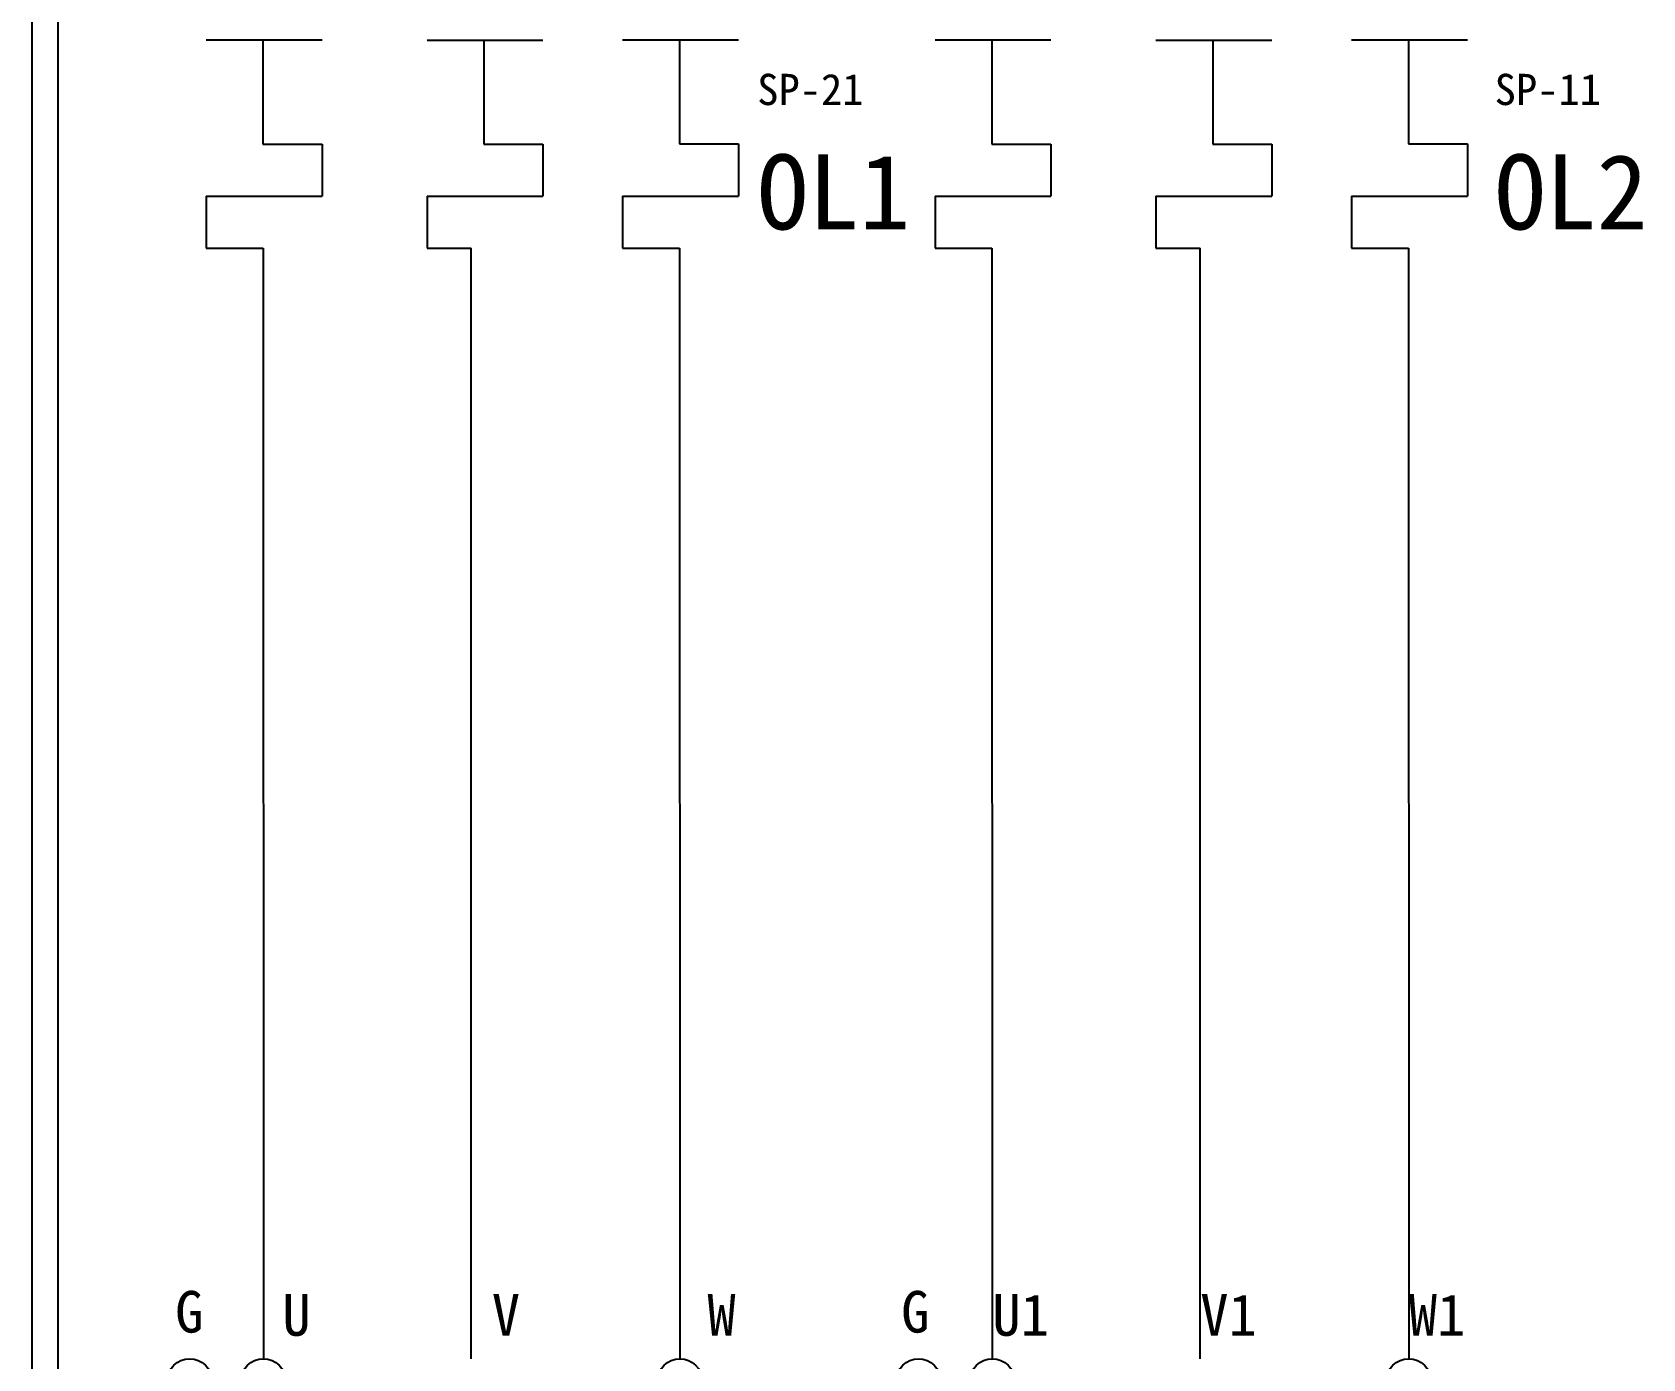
# Model space of a CAD drawing. Extents: x 10 to 297, y 3 to 207.
# Drawn here: x 10 to 87.3, y 57.4 to 121.1 of the extents above; entities that cross this region are included whole.
import ezdxf

# ---------------------------------------------------------------- set-up
doc = ezdxf.new("R2010")
doc.units = 0
doc.layers.get('0').update_dxf_attribs({"linetype": 'CONTINUOUS'})
doc.layers.add('圖框層', color=7, linetype='CONTINUOUS')
doc.layers.add('標尺寸層', color=3, linetype='CONTINUOUS')
doc.styles.add('STSL', font='KAIU.TTF')

msp = doc.modelspace()

# ---------------------------------------------------------------- linework, layer by layer
for p, q in [((41.08, 120.701), (41.081, 115.708)), ((76.08, 120.701), (76.081, 115.708)), ((76.093, 110.708), (76.098, 57.361))]:
    msp.add_line(p, q)
for centre in [(17.557, 56.29), (21.098, 56.29), (41.098, 56.29), (52.557, 56.29), (56.098, 56.29), (76.098, 56.29)]:
    msp.add_circle(centre, 1.071)
at = {"layer": '圖框層', "color": 7}
for p, q in [((10, 3), (10, 206.969)), ((11.25, 4.25), (11.25, 205.719))]:
    msp.add_line(p, q, dxfattribs=at)
at = {"layer": '標尺寸層', "color": 7}
for p, q in [((18.351, 120.701), (23.919, 120.701)), ((21.08, 120.701), (21.081, 115.701)), ((28.959, 120.697), (34.526, 120.697)), ((31.687, 120.697), (31.689, 115.697)), ((38.351, 120.701), (43.919, 120.701)), ((53.351, 120.701), (58.919, 120.701)), ((56.08, 120.701), (56.081, 115.701)), ((63.959, 120.697), (69.526, 120.697)), ((66.687, 120.697), (66.689, 115.697)), ((73.351, 120.701), (78.919, 120.701)), ((21.081, 115.701), (23.919, 115.701)), ((23.919, 115.701), (23.919, 113.201)), ((31.689, 115.697), (34.526, 115.697)), ((34.526, 115.697), (34.526, 113.197)), ((41.081, 115.708), (43.919, 115.708)), ((43.919, 115.708), (43.919, 113.208)), ((56.081, 115.701), (58.919, 115.701)), ((58.919, 115.701), (58.919, 113.201)), ((66.689, 115.697), (69.526, 115.697)), ((69.526, 115.697), (69.526, 113.197)), ((76.081, 115.708), (78.919, 115.708)), ((78.919, 115.708), (78.919, 113.208)), ((18.351, 113.201), (23.919, 113.201)), ((18.351, 113.201), (18.351, 110.701)), ((28.959, 113.197), (34.526, 113.197)), ((28.959, 113.197), (28.959, 110.697)), ((38.351, 113.208), (43.919, 113.208)), ((38.351, 113.208), (38.351, 110.708)), ((53.351, 113.201), (58.919, 113.201)), ((53.351, 113.201), (53.351, 110.701)), ((63.959, 113.197), (69.526, 113.197)), ((63.959, 113.197), (63.959, 110.697)), ((73.351, 113.208), (78.919, 113.208)), ((73.351, 113.208), (73.351, 110.708)), ((18.351, 110.701), (21.083, 110.701)), ((21.083, 110.701), (21.098, 57.361)), ((28.959, 110.697), (31.083, 110.697)), ((31.083, 57.357), (31.083, 110.697)), ((38.351, 110.708), (41.083, 110.708)), ((41.083, 110.708), (41.098, 57.361)), ((53.351, 110.701), (56.083, 110.701)), ((56.083, 110.701), (56.098, 57.361)), ((63.959, 110.697), (66.078, 110.697)), ((66.083, 57.357), (66.078, 110.697)), ((73.351, 110.708), (76.083, 110.708))]:
    msp.add_line(p, q, dxfattribs=at)

# ---------------------------------------------------------------- texts
at = {"layer": '圖框層', "color": 4, "style": 'STSL'}
for s, height, p in [('SP-21', 1.5, (44.814, 117.576)), ('SP-11', 1.5, (80.223, 117.576)), ('OL1', 3.6, (44.814, 111.605)), ('OL2', 3.6, (80.223, 111.605)), ('G', 2, (16.863, 58.621)), ('U', 2, (22.012, 58.468)), ('V', 2, (32.068, 58.468)), ('W', 2, (42.42, 58.468)), ('G', 2, (51.725, 58.621)), ('U1', 2, (56.097, 58.468)), ('V1', 2, (66.083, 58.468)), ('W1', 2, (76.098, 58.468))]:
    msp.add_text(s, height=height, dxfattribs=at).set_placement(p)

doc.saveas('drawing.dxf')
